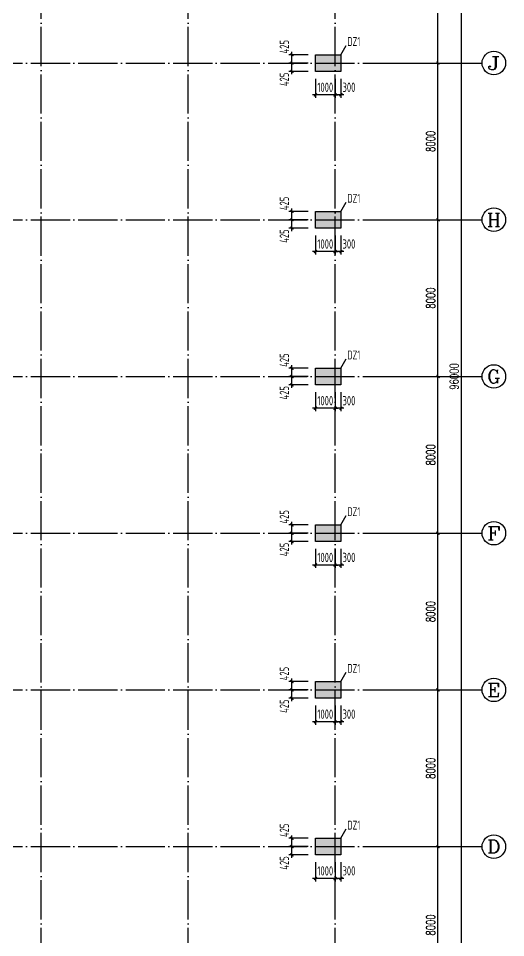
# Model space of a CAD drawing. Extents: x 14475413 to 15955882, y -732572 to -282951.
# Drawn here: x 14951962 to 14976816, y -557380 to -510457 of the extents above; entities that cross this region are included whole.
import ezdxf
from ezdxf.enums import TextEntityAlignment as Align

# ---------------------------------------------------------------- set-up
doc = ezdxf.new("R2010")
doc.units = 0
doc.header["$LTSCALE"] = 1000
doc.header["$MEASUREMENT"] = 0
doc.linetypes.add('DOTE', pattern=[2.42, 2, -0.2, 0.02, -0.2])
for name, color, linetype in [('AXIS', 3, 'Continuous'), ('AXIS_TEXT', 7, 'Continuous'), ('COLU', 253, 'Continuous'), ('COLU_DIM', 3, 'Continuous'), ('COLU_HATCH', 251, 'Continuous'), ('DOTE', 1, 'DOTE'), ('STAIR', 2, 'Continuous')]:
    doc.layers.add(name, color=color, linetype=linetype)
doc.styles.add('_TCH_AXIS', font='COMPLEX', dxfattribs={"bigfont": 'GBCBIG'})
doc.styles.add('_TCH_DIM_T3', font='SIMPLEX', dxfattribs={"width": 0.705882, "bigfont": 'GBCBIG'})
doc.styles.add('COMPLEX', font='COMPLEX')
doc.styles.add('TSSD_Dimension', font='Tssdeng.shx', dxfattribs={"width": 0.7, "bigfont": 'hztxt.shx'})
doc.styles.add('TSSD_REIN', font='tssdeng.shx', dxfattribs={"width": 0.7, "bigfont": 'tssdchn.shx'})
doc.dimstyles.new('_TCH_ARCH&&150', dxfattribs={"dimtxt": 446.25, "dimasz": 150, "dimexe": 375, "dimexo": 450, "dimgap": 150, "dimtad": 1, "dimdec": 0, "dimzin": 0, "dimdsep": 46, "dimtxsty": '_TCH_DIM_T3', "dimblk": 'ARCHTICK', "dimcen": 0.09, "dimclrt": 7, "dimazin": 2, "dimtfac": 1, "dimtdec": 0, "dimtix": 1, "dimtmove": 2, "dimatfit": 3, "dimfxl": 0, "dimtolj": 1, "dimtzin": 0, "dimarcsym": 0})
doc.dimstyles.new('TSSD_150_150', dxfattribs={"dimtxt": 475, "dimasz": 150, "dimexe": 150, "dimexo": 375, "dimgap": 150, "dimtad": 1, "dimdec": 0, "dimzin": 0, "dimdsep": 46, "dimtxsty": 'TSSD_Dimension', "dimblk": 'ARCHTICK', "dimcen": 0, "dimdle": 150, "dimclrt": 7, "dimadec": 0, "dimazin": 0, "dimtfac": 1, "dimtdec": 0, "dimtix": 1, "dimtmove": 2, "dimatfit": 3, "dimfxl": 0, "dimtolj": 1, "dimtzin": 0, "dimarcsym": 0})

# ---------------------------------------------------------------- blocks, each defined once
blk = doc.blocks.new('_ArchTick')
at = {"color": 0, "linetype": 'ByBlock', "const_width": 0.4}
blk.add_lwpolyline([(-0.5, -0.5), (0.5, 0.5)], dxfattribs=at)
blk = doc.blocks.new('*D111')
at = {"layer": 'COLU_DIM', "color": 0, "lineweight": -2, "ltscale": 0.5}
for p, q in [((14968116, -513536), (14968116, -514511)), ((14968416, -513536), (14968416, -514511)), ((14968566, -514361), (14967966, -514361))]:
    blk.add_line(p, q, dxfattribs=at)
at = {"layer": 'Defpoints', "color": 0, "ltscale": 0.5}
for p in [(14968116, -513161), (14968416, -513161), (14968116, -514361)]:
    blk.add_point(p, dxfattribs=at)
at = {"layer": 'COLU_DIM', "color": 0, "lineweight": -2, "ltscale": 0.5, "xscale": 150, "yscale": 150, "zscale": 150, "rotation": 180}
blk.add_blockref('_ArchTick', (14968116, -514361), dxfattribs=at)
at = {"layer": 'COLU_DIM', "color": 0, "lineweight": -2, "ltscale": 0.5, "xscale": 150, "yscale": 150, "zscale": 150}
blk.add_blockref('_ArchTick', (14968416, -514361), dxfattribs=at)
at = {"layer": 'COLU_DIM', "color": 7, "ltscale": 0.5, "insert": (14968824, -513973), "char_height": 475, "attachment_point": 5, "style": 'TSSD_Dimension'}
blk.add_mtext('\\A1;300', dxfattribs=at)
blk = doc.blocks.new('*D112')
at = {"layer": 'COLU_DIM', "color": 0, "lineweight": -2, "ltscale": 0.5}
for p, q in [((14967116, -513536), (14967116, -514511)), ((14968116, -513536), (14968116, -514511)), ((14967116, -514361), (14966966, -514361)), ((14968116, -514361), (14967116, -514361)), ((14968116, -514361), (14968266, -514361))]:
    blk.add_line(p, q, dxfattribs=at)
at = {"layer": 'Defpoints', "color": 0, "ltscale": 0.5}
for p in [(14967116, -513161), (14968116, -513161), (14967116, -514361)]:
    blk.add_point(p, dxfattribs=at)
at = {"layer": 'COLU_DIM', "color": 0, "lineweight": -2, "ltscale": 0.5, "xscale": 150, "yscale": 150, "zscale": 150}
blk.add_blockref('_ArchTick', (14967116, -514361), dxfattribs=at)
at = {"layer": 'COLU_DIM', "color": 0, "lineweight": -2, "ltscale": 0.5, "xscale": 150, "yscale": 150, "zscale": 150, "rotation": 180}
blk.add_blockref('_ArchTick', (14968116, -514361), dxfattribs=at)
at = {"layer": 'COLU_DIM', "color": 7, "ltscale": 0.5, "insert": (14967616, -513973), "char_height": 475, "attachment_point": 5, "style": 'TSSD_Dimension'}
blk.add_mtext('\\A1;1000', dxfattribs=at)
blk = doc.blocks.new('*D113')
at = {"layer": 'COLU_DIM', "color": 0, "lineweight": -2, "ltscale": 0.5}
for p, q in [((14966741, -512736), (14965766, -512736)), ((14965916, -513311), (14965916, -512586)), ((14966741, -513161), (14965766, -513161))]:
    blk.add_line(p, q, dxfattribs=at)
at = {"layer": 'Defpoints', "color": 0, "ltscale": 0.5}
for p in [(14965916, -512736), (14967116, -512736), (14967116, -513161)]:
    blk.add_point(p, dxfattribs=at)
at = {"layer": 'COLU_DIM', "color": 0, "lineweight": -2, "ltscale": 0.5, "xscale": 150, "yscale": 150, "zscale": 150}
for p, rotation in [((14965916, -512736), 90), ((14965916, -513161), 270)]:
    blk.add_blockref('_ArchTick', p, dxfattribs=dict(at, rotation=rotation))
at = {"layer": 'COLU_DIM', "color": 7, "ltscale": 0.5, "insert": (14965528, -513569), "char_height": 475, "attachment_point": 5, "rotation": 90, "style": 'TSSD_Dimension'}
blk.add_mtext('\\A1;425', dxfattribs=at)
blk = doc.blocks.new('*D114')
at = {"layer": 'COLU_DIM', "color": 0, "lineweight": -2, "ltscale": 0.5}
for p, q in [((14966741, -512311), (14965766, -512311)), ((14965916, -512886), (14965916, -512161)), ((14966741, -512736), (14965766, -512736))]:
    blk.add_line(p, q, dxfattribs=at)
at = {"layer": 'Defpoints', "color": 0, "ltscale": 0.5}
for p in [(14965916, -512311), (14967116, -512311), (14967116, -512736)]:
    blk.add_point(p, dxfattribs=at)
at = {"layer": 'COLU_DIM', "color": 0, "lineweight": -2, "ltscale": 0.5, "xscale": 150, "yscale": 150, "zscale": 150}
for p, rotation in [((14965916, -512311), 90), ((14965916, -512736), 270)]:
    blk.add_blockref('_ArchTick', p, dxfattribs=dict(at, rotation=rotation))
at = {"layer": 'COLU_DIM', "color": 7, "ltscale": 0.5, "insert": (14965528, -511902), "char_height": 475, "attachment_point": 5, "rotation": 90, "style": 'TSSD_Dimension'}
blk.add_mtext('\\A1;425', dxfattribs=at)
blk = doc.blocks.new('*D123')
at = {"layer": 'COLU_DIM', "color": 0, "lineweight": -2, "ltscale": 0.5}
for p, q in [((14968116, -521536), (14968116, -522511)), ((14968416, -521536), (14968416, -522511)), ((14968566, -522361), (14967966, -522361))]:
    blk.add_line(p, q, dxfattribs=at)
at = {"layer": 'Defpoints', "color": 0, "ltscale": 0.5}
for p in [(14968116, -521161), (14968416, -521161), (14968116, -522361)]:
    blk.add_point(p, dxfattribs=at)
at = {"layer": 'COLU_DIM', "color": 0, "lineweight": -2, "ltscale": 0.5, "xscale": 150, "yscale": 150, "zscale": 150, "rotation": 180}
blk.add_blockref('_ArchTick', (14968116, -522361), dxfattribs=at)
at = {"layer": 'COLU_DIM', "color": 0, "lineweight": -2, "ltscale": 0.5, "xscale": 150, "yscale": 150, "zscale": 150}
blk.add_blockref('_ArchTick', (14968416, -522361), dxfattribs=at)
at = {"layer": 'COLU_DIM', "color": 7, "ltscale": 0.5, "insert": (14968824, -521973), "char_height": 475, "attachment_point": 5, "style": 'TSSD_Dimension'}
blk.add_mtext('\\A1;300', dxfattribs=at)
blk = doc.blocks.new('*D124')
at = {"layer": 'COLU_DIM', "color": 0, "lineweight": -2, "ltscale": 0.5}
for p, q in [((14967116, -521536), (14967116, -522511)), ((14968116, -521536), (14968116, -522511)), ((14967116, -522361), (14966966, -522361)), ((14968116, -522361), (14967116, -522361)), ((14968116, -522361), (14968266, -522361))]:
    blk.add_line(p, q, dxfattribs=at)
at = {"layer": 'Defpoints', "color": 0, "ltscale": 0.5}
for p in [(14967116, -521161), (14968116, -521161), (14967116, -522361)]:
    blk.add_point(p, dxfattribs=at)
at = {"layer": 'COLU_DIM', "color": 0, "lineweight": -2, "ltscale": 0.5, "xscale": 150, "yscale": 150, "zscale": 150}
blk.add_blockref('_ArchTick', (14967116, -522361), dxfattribs=at)
at = {"layer": 'COLU_DIM', "color": 0, "lineweight": -2, "ltscale": 0.5, "xscale": 150, "yscale": 150, "zscale": 150, "rotation": 180}
blk.add_blockref('_ArchTick', (14968116, -522361), dxfattribs=at)
at = {"layer": 'COLU_DIM', "color": 7, "ltscale": 0.5, "insert": (14967616, -521973), "char_height": 475, "attachment_point": 5, "style": 'TSSD_Dimension'}
blk.add_mtext('\\A1;1000', dxfattribs=at)
blk = doc.blocks.new('*D125')
at = {"layer": 'COLU_DIM', "color": 0, "lineweight": -2, "ltscale": 0.5}
for p, q in [((14966741, -520736), (14965766, -520736)), ((14965916, -521311), (14965916, -520586)), ((14966741, -521161), (14965766, -521161))]:
    blk.add_line(p, q, dxfattribs=at)
at = {"layer": 'Defpoints', "color": 0, "ltscale": 0.5}
for p in [(14965916, -520736), (14967116, -520736), (14967116, -521161)]:
    blk.add_point(p, dxfattribs=at)
at = {"layer": 'COLU_DIM', "color": 0, "lineweight": -2, "ltscale": 0.5, "xscale": 150, "yscale": 150, "zscale": 150}
for p, rotation in [((14965916, -520736), 90), ((14965916, -521161), 270)]:
    blk.add_blockref('_ArchTick', p, dxfattribs=dict(at, rotation=rotation))
at = {"layer": 'COLU_DIM', "color": 7, "ltscale": 0.5, "insert": (14965528, -521569), "char_height": 475, "attachment_point": 5, "rotation": 90, "style": 'TSSD_Dimension'}
blk.add_mtext('\\A1;425', dxfattribs=at)
blk = doc.blocks.new('*D126')
at = {"layer": 'COLU_DIM', "color": 0, "lineweight": -2, "ltscale": 0.5}
for p, q in [((14966741, -520311), (14965766, -520311)), ((14965916, -520886), (14965916, -520161)), ((14966741, -520736), (14965766, -520736))]:
    blk.add_line(p, q, dxfattribs=at)
at = {"layer": 'Defpoints', "color": 0, "ltscale": 0.5}
for p in [(14965916, -520311), (14967116, -520311), (14967116, -520736)]:
    blk.add_point(p, dxfattribs=at)
at = {"layer": 'COLU_DIM', "color": 0, "lineweight": -2, "ltscale": 0.5, "xscale": 150, "yscale": 150, "zscale": 150}
for p, rotation in [((14965916, -520311), 90), ((14965916, -520736), 270)]:
    blk.add_blockref('_ArchTick', p, dxfattribs=dict(at, rotation=rotation))
at = {"layer": 'COLU_DIM', "color": 7, "ltscale": 0.5, "insert": (14965528, -519902), "char_height": 475, "attachment_point": 5, "rotation": 90, "style": 'TSSD_Dimension'}
blk.add_mtext('\\A1;425', dxfattribs=at)
blk = doc.blocks.new('*D135')
at = {"layer": 'COLU_DIM', "color": 0, "lineweight": -2, "ltscale": 0.5}
for p, q in [((14968116, -529536), (14968116, -530511)), ((14968416, -529536), (14968416, -530511)), ((14968566, -530361), (14967966, -530361))]:
    blk.add_line(p, q, dxfattribs=at)
at = {"layer": 'Defpoints', "color": 0, "ltscale": 0.5}
for p in [(14968116, -529161), (14968416, -529161), (14968116, -530361)]:
    blk.add_point(p, dxfattribs=at)
at = {"layer": 'COLU_DIM', "color": 0, "lineweight": -2, "ltscale": 0.5, "xscale": 150, "yscale": 150, "zscale": 150, "rotation": 180}
blk.add_blockref('_ArchTick', (14968116, -530361), dxfattribs=at)
at = {"layer": 'COLU_DIM', "color": 0, "lineweight": -2, "ltscale": 0.5, "xscale": 150, "yscale": 150, "zscale": 150}
blk.add_blockref('_ArchTick', (14968416, -530361), dxfattribs=at)
at = {"layer": 'COLU_DIM', "color": 7, "ltscale": 0.5, "insert": (14968824, -529973), "char_height": 475, "attachment_point": 5, "style": 'TSSD_Dimension'}
blk.add_mtext('\\A1;300', dxfattribs=at)
blk = doc.blocks.new('*D136')
at = {"layer": 'COLU_DIM', "color": 0, "lineweight": -2, "ltscale": 0.5}
for p, q in [((14967116, -529536), (14967116, -530511)), ((14968116, -529536), (14968116, -530511)), ((14967116, -530361), (14966966, -530361)), ((14968116, -530361), (14967116, -530361)), ((14968116, -530361), (14968266, -530361))]:
    blk.add_line(p, q, dxfattribs=at)
at = {"layer": 'Defpoints', "color": 0, "ltscale": 0.5}
for p in [(14967116, -529161), (14968116, -529161), (14967116, -530361)]:
    blk.add_point(p, dxfattribs=at)
at = {"layer": 'COLU_DIM', "color": 0, "lineweight": -2, "ltscale": 0.5, "xscale": 150, "yscale": 150, "zscale": 150}
blk.add_blockref('_ArchTick', (14967116, -530361), dxfattribs=at)
at = {"layer": 'COLU_DIM', "color": 0, "lineweight": -2, "ltscale": 0.5, "xscale": 150, "yscale": 150, "zscale": 150, "rotation": 180}
blk.add_blockref('_ArchTick', (14968116, -530361), dxfattribs=at)
at = {"layer": 'COLU_DIM', "color": 7, "ltscale": 0.5, "insert": (14967616, -529973), "char_height": 475, "attachment_point": 5, "style": 'TSSD_Dimension'}
blk.add_mtext('\\A1;1000', dxfattribs=at)
blk = doc.blocks.new('*D137')
at = {"layer": 'COLU_DIM', "color": 0, "lineweight": -2, "ltscale": 0.5}
for p, q in [((14966741, -528736), (14965766, -528736)), ((14965916, -529311), (14965916, -528586)), ((14966741, -529161), (14965766, -529161))]:
    blk.add_line(p, q, dxfattribs=at)
at = {"layer": 'Defpoints', "color": 0, "ltscale": 0.5}
for p in [(14965916, -528736), (14967116, -528736), (14967116, -529161)]:
    blk.add_point(p, dxfattribs=at)
at = {"layer": 'COLU_DIM', "color": 0, "lineweight": -2, "ltscale": 0.5, "xscale": 150, "yscale": 150, "zscale": 150}
for p, rotation in [((14965916, -528736), 90), ((14965916, -529161), 270)]:
    blk.add_blockref('_ArchTick', p, dxfattribs=dict(at, rotation=rotation))
at = {"layer": 'COLU_DIM', "color": 7, "ltscale": 0.5, "insert": (14965528, -529569), "char_height": 475, "attachment_point": 5, "rotation": 90, "style": 'TSSD_Dimension'}
blk.add_mtext('\\A1;425', dxfattribs=at)
blk = doc.blocks.new('*D138')
at = {"layer": 'COLU_DIM', "color": 0, "lineweight": -2, "ltscale": 0.5}
for p, q in [((14966741, -528311), (14965766, -528311)), ((14965916, -528886), (14965916, -528161)), ((14966741, -528736), (14965766, -528736))]:
    blk.add_line(p, q, dxfattribs=at)
at = {"layer": 'Defpoints', "color": 0, "ltscale": 0.5}
for p in [(14965916, -528311), (14967116, -528311), (14967116, -528736)]:
    blk.add_point(p, dxfattribs=at)
at = {"layer": 'COLU_DIM', "color": 0, "lineweight": -2, "ltscale": 0.5, "xscale": 150, "yscale": 150, "zscale": 150}
for p, rotation in [((14965916, -528311), 90), ((14965916, -528736), 270)]:
    blk.add_blockref('_ArchTick', p, dxfattribs=dict(at, rotation=rotation))
at = {"layer": 'COLU_DIM', "color": 7, "ltscale": 0.5, "insert": (14965528, -527902), "char_height": 475, "attachment_point": 5, "rotation": 90, "style": 'TSSD_Dimension'}
blk.add_mtext('\\A1;425', dxfattribs=at)
blk = doc.blocks.new('*D147')
at = {"layer": 'COLU_DIM', "color": 0, "lineweight": -2, "ltscale": 0.5}
for p, q in [((14968116, -537536), (14968116, -538511)), ((14968416, -537536), (14968416, -538511)), ((14968566, -538361), (14967966, -538361))]:
    blk.add_line(p, q, dxfattribs=at)
at = {"layer": 'Defpoints', "color": 0, "ltscale": 0.5}
for p in [(14968116, -537161), (14968416, -537161), (14968116, -538361)]:
    blk.add_point(p, dxfattribs=at)
at = {"layer": 'COLU_DIM', "color": 0, "lineweight": -2, "ltscale": 0.5, "xscale": 150, "yscale": 150, "zscale": 150, "rotation": 180}
blk.add_blockref('_ArchTick', (14968116, -538361), dxfattribs=at)
at = {"layer": 'COLU_DIM', "color": 0, "lineweight": -2, "ltscale": 0.5, "xscale": 150, "yscale": 150, "zscale": 150}
blk.add_blockref('_ArchTick', (14968416, -538361), dxfattribs=at)
at = {"layer": 'COLU_DIM', "color": 7, "ltscale": 0.5, "insert": (14968824, -537973), "char_height": 475, "attachment_point": 5, "style": 'TSSD_Dimension'}
blk.add_mtext('\\A1;300', dxfattribs=at)
blk = doc.blocks.new('*D148')
at = {"layer": 'COLU_DIM', "color": 0, "lineweight": -2, "ltscale": 0.5}
for p, q in [((14967116, -537536), (14967116, -538511)), ((14968116, -537536), (14968116, -538511)), ((14967116, -538361), (14966966, -538361)), ((14968116, -538361), (14967116, -538361)), ((14968116, -538361), (14968266, -538361))]:
    blk.add_line(p, q, dxfattribs=at)
at = {"layer": 'Defpoints', "color": 0, "ltscale": 0.5}
for p in [(14967116, -537161), (14968116, -537161), (14967116, -538361)]:
    blk.add_point(p, dxfattribs=at)
at = {"layer": 'COLU_DIM', "color": 0, "lineweight": -2, "ltscale": 0.5, "xscale": 150, "yscale": 150, "zscale": 150}
blk.add_blockref('_ArchTick', (14967116, -538361), dxfattribs=at)
at = {"layer": 'COLU_DIM', "color": 0, "lineweight": -2, "ltscale": 0.5, "xscale": 150, "yscale": 150, "zscale": 150, "rotation": 180}
blk.add_blockref('_ArchTick', (14968116, -538361), dxfattribs=at)
at = {"layer": 'COLU_DIM', "color": 7, "ltscale": 0.5, "insert": (14967616, -537973), "char_height": 475, "attachment_point": 5, "style": 'TSSD_Dimension'}
blk.add_mtext('\\A1;1000', dxfattribs=at)
blk = doc.blocks.new('*D149')
at = {"layer": 'COLU_DIM', "color": 0, "lineweight": -2, "ltscale": 0.5}
for p, q in [((14966741, -536736), (14965766, -536736)), ((14965916, -537311), (14965916, -536586)), ((14966741, -537161), (14965766, -537161))]:
    blk.add_line(p, q, dxfattribs=at)
at = {"layer": 'Defpoints', "color": 0, "ltscale": 0.5}
for p in [(14965916, -536736), (14967116, -536736), (14967116, -537161)]:
    blk.add_point(p, dxfattribs=at)
at = {"layer": 'COLU_DIM', "color": 0, "lineweight": -2, "ltscale": 0.5, "xscale": 150, "yscale": 150, "zscale": 150}
for p, rotation in [((14965916, -536736), 90), ((14965916, -537161), 270)]:
    blk.add_blockref('_ArchTick', p, dxfattribs=dict(at, rotation=rotation))
at = {"layer": 'COLU_DIM', "color": 7, "ltscale": 0.5, "insert": (14965528, -537569), "char_height": 475, "attachment_point": 5, "rotation": 90, "style": 'TSSD_Dimension'}
blk.add_mtext('\\A1;425', dxfattribs=at)
blk = doc.blocks.new('*D150')
at = {"layer": 'COLU_DIM', "color": 0, "lineweight": -2, "ltscale": 0.5}
for p, q in [((14966741, -536311), (14965766, -536311)), ((14965916, -536886), (14965916, -536161)), ((14966741, -536736), (14965766, -536736))]:
    blk.add_line(p, q, dxfattribs=at)
at = {"layer": 'Defpoints', "color": 0, "ltscale": 0.5}
for p in [(14965916, -536311), (14967116, -536311), (14967116, -536736)]:
    blk.add_point(p, dxfattribs=at)
at = {"layer": 'COLU_DIM', "color": 0, "lineweight": -2, "ltscale": 0.5, "xscale": 150, "yscale": 150, "zscale": 150}
for p, rotation in [((14965916, -536311), 90), ((14965916, -536736), 270)]:
    blk.add_blockref('_ArchTick', p, dxfattribs=dict(at, rotation=rotation))
at = {"layer": 'COLU_DIM', "color": 7, "ltscale": 0.5, "insert": (14965528, -535902), "char_height": 475, "attachment_point": 5, "rotation": 90, "style": 'TSSD_Dimension'}
blk.add_mtext('\\A1;425', dxfattribs=at)
blk = doc.blocks.new('*D159')
at = {"layer": 'COLU_DIM', "color": 0, "lineweight": -2, "ltscale": 0.5}
for p, q in [((14968116, -545536), (14968116, -546511)), ((14968416, -545536), (14968416, -546511)), ((14968566, -546361), (14967966, -546361))]:
    blk.add_line(p, q, dxfattribs=at)
at = {"layer": 'Defpoints', "color": 0, "ltscale": 0.5}
for p in [(14968116, -545161), (14968416, -545161), (14968116, -546361)]:
    blk.add_point(p, dxfattribs=at)
at = {"layer": 'COLU_DIM', "color": 0, "lineweight": -2, "ltscale": 0.5, "xscale": 150, "yscale": 150, "zscale": 150, "rotation": 180}
blk.add_blockref('_ArchTick', (14968116, -546361), dxfattribs=at)
at = {"layer": 'COLU_DIM', "color": 0, "lineweight": -2, "ltscale": 0.5, "xscale": 150, "yscale": 150, "zscale": 150}
blk.add_blockref('_ArchTick', (14968416, -546361), dxfattribs=at)
at = {"layer": 'COLU_DIM', "color": 7, "ltscale": 0.5, "insert": (14968824, -545973), "char_height": 475, "attachment_point": 5, "style": 'TSSD_Dimension'}
blk.add_mtext('\\A1;300', dxfattribs=at)
blk = doc.blocks.new('*D160')
at = {"layer": 'COLU_DIM', "color": 0, "lineweight": -2, "ltscale": 0.5}
for p, q in [((14967116, -545536), (14967116, -546511)), ((14968116, -545536), (14968116, -546511)), ((14967116, -546361), (14966966, -546361)), ((14968116, -546361), (14967116, -546361)), ((14968116, -546361), (14968266, -546361))]:
    blk.add_line(p, q, dxfattribs=at)
at = {"layer": 'Defpoints', "color": 0, "ltscale": 0.5}
for p in [(14967116, -545161), (14968116, -545161), (14967116, -546361)]:
    blk.add_point(p, dxfattribs=at)
at = {"layer": 'COLU_DIM', "color": 0, "lineweight": -2, "ltscale": 0.5, "xscale": 150, "yscale": 150, "zscale": 150}
blk.add_blockref('_ArchTick', (14967116, -546361), dxfattribs=at)
at = {"layer": 'COLU_DIM', "color": 0, "lineweight": -2, "ltscale": 0.5, "xscale": 150, "yscale": 150, "zscale": 150, "rotation": 180}
blk.add_blockref('_ArchTick', (14968116, -546361), dxfattribs=at)
at = {"layer": 'COLU_DIM', "color": 7, "ltscale": 0.5, "insert": (14967616, -545973), "char_height": 475, "attachment_point": 5, "style": 'TSSD_Dimension'}
blk.add_mtext('\\A1;1000', dxfattribs=at)
blk = doc.blocks.new('*D161')
at = {"layer": 'COLU_DIM', "color": 0, "lineweight": -2, "ltscale": 0.5}
for p, q in [((14966741, -544736), (14965766, -544736)), ((14965916, -545311), (14965916, -544586)), ((14966741, -545161), (14965766, -545161))]:
    blk.add_line(p, q, dxfattribs=at)
at = {"layer": 'Defpoints', "color": 0, "ltscale": 0.5}
for p in [(14965916, -544736), (14967116, -544736), (14967116, -545161)]:
    blk.add_point(p, dxfattribs=at)
at = {"layer": 'COLU_DIM', "color": 0, "lineweight": -2, "ltscale": 0.5, "xscale": 150, "yscale": 150, "zscale": 150}
for p, rotation in [((14965916, -544736), 90), ((14965916, -545161), 270)]:
    blk.add_blockref('_ArchTick', p, dxfattribs=dict(at, rotation=rotation))
at = {"layer": 'COLU_DIM', "color": 7, "ltscale": 0.5, "insert": (14965528, -545569), "char_height": 475, "attachment_point": 5, "rotation": 90, "style": 'TSSD_Dimension'}
blk.add_mtext('\\A1;425', dxfattribs=at)
blk = doc.blocks.new('*D162')
at = {"layer": 'COLU_DIM', "color": 0, "lineweight": -2, "ltscale": 0.5}
for p, q in [((14966741, -544311), (14965766, -544311)), ((14965916, -544886), (14965916, -544161)), ((14966741, -544736), (14965766, -544736))]:
    blk.add_line(p, q, dxfattribs=at)
at = {"layer": 'Defpoints', "color": 0, "ltscale": 0.5}
for p in [(14965916, -544311), (14967116, -544311), (14967116, -544736)]:
    blk.add_point(p, dxfattribs=at)
at = {"layer": 'COLU_DIM', "color": 0, "lineweight": -2, "ltscale": 0.5, "xscale": 150, "yscale": 150, "zscale": 150}
for p, rotation in [((14965916, -544311), 90), ((14965916, -544736), 270)]:
    blk.add_blockref('_ArchTick', p, dxfattribs=dict(at, rotation=rotation))
at = {"layer": 'COLU_DIM', "color": 7, "ltscale": 0.5, "insert": (14965528, -543902), "char_height": 475, "attachment_point": 5, "rotation": 90, "style": 'TSSD_Dimension'}
blk.add_mtext('\\A1;425', dxfattribs=at)
blk = doc.blocks.new('*D171')
at = {"layer": 'COLU_DIM', "color": 0, "lineweight": -2, "ltscale": 0.5}
for p, q in [((14968116, -553536), (14968116, -554511)), ((14968416, -553536), (14968416, -554511)), ((14968566, -554361), (14967966, -554361))]:
    blk.add_line(p, q, dxfattribs=at)
at = {"layer": 'Defpoints', "color": 0, "ltscale": 0.5}
for p in [(14968116, -553161), (14968416, -553161), (14968116, -554361)]:
    blk.add_point(p, dxfattribs=at)
at = {"layer": 'COLU_DIM', "color": 0, "lineweight": -2, "ltscale": 0.5, "xscale": 150, "yscale": 150, "zscale": 150, "rotation": 180}
blk.add_blockref('_ArchTick', (14968116, -554361), dxfattribs=at)
at = {"layer": 'COLU_DIM', "color": 0, "lineweight": -2, "ltscale": 0.5, "xscale": 150, "yscale": 150, "zscale": 150}
blk.add_blockref('_ArchTick', (14968416, -554361), dxfattribs=at)
at = {"layer": 'COLU_DIM', "color": 7, "ltscale": 0.5, "insert": (14968824, -553973), "char_height": 475, "attachment_point": 5, "style": 'TSSD_Dimension'}
blk.add_mtext('\\A1;300', dxfattribs=at)
blk = doc.blocks.new('*D172')
at = {"layer": 'COLU_DIM', "color": 0, "lineweight": -2, "ltscale": 0.5}
for p, q in [((14967116, -553536), (14967116, -554511)), ((14968116, -553536), (14968116, -554511)), ((14967116, -554361), (14966966, -554361)), ((14968116, -554361), (14967116, -554361)), ((14968116, -554361), (14968266, -554361))]:
    blk.add_line(p, q, dxfattribs=at)
at = {"layer": 'Defpoints', "color": 0, "ltscale": 0.5}
for p in [(14967116, -553161), (14968116, -553161), (14967116, -554361)]:
    blk.add_point(p, dxfattribs=at)
at = {"layer": 'COLU_DIM', "color": 0, "lineweight": -2, "ltscale": 0.5, "xscale": 150, "yscale": 150, "zscale": 150}
blk.add_blockref('_ArchTick', (14967116, -554361), dxfattribs=at)
at = {"layer": 'COLU_DIM', "color": 0, "lineweight": -2, "ltscale": 0.5, "xscale": 150, "yscale": 150, "zscale": 150, "rotation": 180}
blk.add_blockref('_ArchTick', (14968116, -554361), dxfattribs=at)
at = {"layer": 'COLU_DIM', "color": 7, "ltscale": 0.5, "insert": (14967616, -553973), "char_height": 475, "attachment_point": 5, "style": 'TSSD_Dimension'}
blk.add_mtext('\\A1;1000', dxfattribs=at)
blk = doc.blocks.new('*D173')
at = {"layer": 'COLU_DIM', "color": 0, "lineweight": -2, "ltscale": 0.5}
for p, q in [((14966741, -552736), (14965766, -552736)), ((14965916, -553311), (14965916, -552586)), ((14966741, -553161), (14965766, -553161))]:
    blk.add_line(p, q, dxfattribs=at)
at = {"layer": 'Defpoints', "color": 0, "ltscale": 0.5}
for p in [(14965916, -552736), (14967116, -552736), (14967116, -553161)]:
    blk.add_point(p, dxfattribs=at)
at = {"layer": 'COLU_DIM', "color": 0, "lineweight": -2, "ltscale": 0.5, "xscale": 150, "yscale": 150, "zscale": 150}
for p, rotation in [((14965916, -552736), 90), ((14965916, -553161), 270)]:
    blk.add_blockref('_ArchTick', p, dxfattribs=dict(at, rotation=rotation))
at = {"layer": 'COLU_DIM', "color": 7, "ltscale": 0.5, "insert": (14965528, -553569), "char_height": 475, "attachment_point": 5, "rotation": 90, "style": 'TSSD_Dimension'}
blk.add_mtext('\\A1;425', dxfattribs=at)
blk = doc.blocks.new('*D174')
at = {"layer": 'COLU_DIM', "color": 0, "lineweight": -2, "ltscale": 0.5}
for p, q in [((14965916, -552886), (14965916, -552161)), ((14966741, -552311), (14965766, -552311)), ((14966741, -552736), (14965766, -552736))]:
    blk.add_line(p, q, dxfattribs=at)
at = {"layer": 'Defpoints', "color": 0, "ltscale": 0.5}
for p in [(14965916, -552311), (14967116, -552311), (14967116, -552736)]:
    blk.add_point(p, dxfattribs=at)
at = {"layer": 'COLU_DIM', "color": 0, "lineweight": -2, "ltscale": 0.5, "xscale": 150, "yscale": 150, "zscale": 150}
for p, rotation in [((14965916, -552311), 90), ((14965916, -552736), 270)]:
    blk.add_blockref('_ArchTick', p, dxfattribs=dict(at, rotation=rotation))
at = {"layer": 'COLU_DIM', "color": 7, "ltscale": 0.5, "insert": (14965528, -551902), "char_height": 475, "attachment_point": 5, "rotation": 90, "style": 'TSSD_Dimension'}
blk.add_mtext('\\A1;425', dxfattribs=at)
blk = doc.blocks.new('2Q32321321')
at = {"layer": 'COLU'}
for points in [[(14967116, -513161), (14967116, -512311), (14968416, -512311), (14968416, -513161)], [(14967116, -521161), (14967116, -520311), (14968416, -520311), (14968416, -521161)], [(14967116, -529161), (14967116, -528311), (14968416, -528311), (14968416, -529161)], [(14967116, -537161), (14967116, -536311), (14968416, -536311), (14968416, -537161)], [(14967116, -545161), (14967116, -544311), (14968416, -544311), (14968416, -545161)], [(14967116, -553161), (14967116, -552311), (14968416, -552311), (14968416, -553161)]]:
    blk.add_lwpolyline(points, close=True, dxfattribs=at)
blk = doc.blocks.new('_AXISO')
blk.add_circle((0, 0), 0.5)
at = {"layer": 'AXIS_TEXT', "style": 'COMPLEX', "width": 1.041667}
blk.add_attdef('A', text='', height=0.56, dxfattribs=at).set_placement((-0.25, -0.28), (0.25, -0.28), align=Align.FIT)
blk = doc.blocks.new('*D1345')
at = {"layer": 'AXIS', "color": 0, "lineweight": -2}
for p, q in [((14970066, -480736), (14974941, -480736)), ((14974566, -576736), (14974566, -480736)), ((14970066, -576736), (14974941, -576736))]:
    blk.add_line(p, q, dxfattribs=at)
at = {"layer": 'Defpoints', "color": 0}
for p in [(14969616, -480736), (14974566, -480736), (14969616, -576736)]:
    blk.add_point(p, dxfattribs=at)
at = {"layer": 'AXIS', "color": 0, "lineweight": -2, "xscale": 150, "yscale": 150, "zscale": 150}
for p, rotation in [((14974566, -480736), 90), ((14974566, -576736), 270)]:
    blk.add_blockref('_ArchTick', p, dxfattribs=dict(at, rotation=rotation))
at = {"layer": 'AXIS', "color": 7, "insert": (14974193, -528736), "char_height": 446.2, "attachment_point": 5, "rotation": 90, "style": '_TCH_DIM_T3'}
blk.add_mtext('\\A1;96000', dxfattribs=at)
blk = doc.blocks.new('*D1348')
at = {"layer": 'AXIS', "color": 0, "lineweight": -2}
for p, q in [((14970066, -552736), (14973741, -552736)), ((14973366, -560736), (14973366, -552736)), ((14970066, -560736), (14973741, -560736))]:
    blk.add_line(p, q, dxfattribs=at)
at = {"layer": 'Defpoints', "color": 0}
for p in [(14969616, -552736), (14973366, -552736), (14969616, -560736)]:
    blk.add_point(p, dxfattribs=at)
at = {"layer": 'AXIS', "color": 0, "lineweight": -2, "xscale": 150, "yscale": 150, "zscale": 150}
for p, rotation in [((14973366, -552736), 90), ((14973366, -560736), 270)]:
    blk.add_blockref('_ArchTick', p, dxfattribs=dict(at, rotation=rotation))
at = {"layer": 'AXIS', "color": 7, "insert": (14972993, -556736), "char_height": 446.2, "attachment_point": 5, "rotation": 90, "style": '_TCH_DIM_T3'}
blk.add_mtext('\\A1;8000', dxfattribs=at)
blk = doc.blocks.new('*D1349')
at = {"layer": 'AXIS', "color": 0, "lineweight": -2}
for p, q in [((14970066, -544736), (14973741, -544736)), ((14973366, -552736), (14973366, -544736)), ((14970066, -552736), (14973741, -552736))]:
    blk.add_line(p, q, dxfattribs=at)
at = {"layer": 'Defpoints', "color": 0}
for p in [(14969616, -544736), (14973366, -544736), (14969616, -552736)]:
    blk.add_point(p, dxfattribs=at)
at = {"layer": 'AXIS', "color": 0, "lineweight": -2, "xscale": 150, "yscale": 150, "zscale": 150}
for p, rotation in [((14973366, -544736), 90), ((14973366, -552736), 270)]:
    blk.add_blockref('_ArchTick', p, dxfattribs=dict(at, rotation=rotation))
at = {"layer": 'AXIS', "color": 7, "insert": (14972993, -548736), "char_height": 446.2, "attachment_point": 5, "rotation": 90, "style": '_TCH_DIM_T3'}
blk.add_mtext('\\A1;8000', dxfattribs=at)
blk = doc.blocks.new('*D1350')
at = {"layer": 'AXIS', "color": 0, "lineweight": -2}
for p, q in [((14970066, -536736), (14973741, -536736)), ((14973366, -544736), (14973366, -536736)), ((14970066, -544736), (14973741, -544736))]:
    blk.add_line(p, q, dxfattribs=at)
at = {"layer": 'Defpoints', "color": 0}
for p in [(14969616, -536736), (14973366, -536736), (14969616, -544736)]:
    blk.add_point(p, dxfattribs=at)
at = {"layer": 'AXIS', "color": 0, "lineweight": -2, "xscale": 150, "yscale": 150, "zscale": 150}
for p, rotation in [((14973366, -536736), 90), ((14973366, -544736), 270)]:
    blk.add_blockref('_ArchTick', p, dxfattribs=dict(at, rotation=rotation))
at = {"layer": 'AXIS', "color": 7, "insert": (14972993, -540736), "char_height": 446.2, "attachment_point": 5, "rotation": 90, "style": '_TCH_DIM_T3'}
blk.add_mtext('\\A1;8000', dxfattribs=at)
blk = doc.blocks.new('*D1351')
at = {"layer": 'AXIS', "color": 0, "lineweight": -2}
for p, q in [((14970066, -528736), (14973741, -528736)), ((14973366, -536736), (14973366, -528736)), ((14970066, -536736), (14973741, -536736))]:
    blk.add_line(p, q, dxfattribs=at)
at = {"layer": 'Defpoints', "color": 0}
for p in [(14969616, -528736), (14973366, -528736), (14969616, -536736)]:
    blk.add_point(p, dxfattribs=at)
at = {"layer": 'AXIS', "color": 0, "lineweight": -2, "xscale": 150, "yscale": 150, "zscale": 150}
for p, rotation in [((14973366, -528736), 90), ((14973366, -536736), 270)]:
    blk.add_blockref('_ArchTick', p, dxfattribs=dict(at, rotation=rotation))
at = {"layer": 'AXIS', "color": 7, "insert": (14972993, -532736), "char_height": 446.2, "attachment_point": 5, "rotation": 90, "style": '_TCH_DIM_T3'}
blk.add_mtext('\\A1;8000', dxfattribs=at)
blk = doc.blocks.new('*D1352')
at = {"layer": 'AXIS', "color": 0, "lineweight": -2}
for p, q in [((14970066, -520736), (14973741, -520736)), ((14973366, -528736), (14973366, -520736)), ((14970066, -528736), (14973741, -528736))]:
    blk.add_line(p, q, dxfattribs=at)
at = {"layer": 'Defpoints', "color": 0}
for p in [(14969616, -520736), (14973366, -520736), (14969616, -528736)]:
    blk.add_point(p, dxfattribs=at)
at = {"layer": 'AXIS', "color": 0, "lineweight": -2, "xscale": 150, "yscale": 150, "zscale": 150}
for p, rotation in [((14973366, -520736), 90), ((14973366, -528736), 270)]:
    blk.add_blockref('_ArchTick', p, dxfattribs=dict(at, rotation=rotation))
at = {"layer": 'AXIS', "color": 7, "insert": (14972993, -524736), "char_height": 446.2, "attachment_point": 5, "rotation": 90, "style": '_TCH_DIM_T3'}
blk.add_mtext('\\A1;8000', dxfattribs=at)
blk = doc.blocks.new('*D1353')
at = {"layer": 'AXIS', "color": 0, "lineweight": -2}
for p, q in [((14970066, -512736), (14973741, -512736)), ((14973366, -520736), (14973366, -512736)), ((14970066, -520736), (14973741, -520736))]:
    blk.add_line(p, q, dxfattribs=at)
at = {"layer": 'Defpoints', "color": 0}
for p in [(14969616, -512736), (14973366, -512736), (14969616, -520736)]:
    blk.add_point(p, dxfattribs=at)
at = {"layer": 'AXIS', "color": 0, "lineweight": -2, "xscale": 150, "yscale": 150, "zscale": 150}
for p, rotation in [((14973366, -512736), 90), ((14973366, -520736), 270)]:
    blk.add_blockref('_ArchTick', p, dxfattribs=dict(at, rotation=rotation))
at = {"layer": 'AXIS', "color": 7, "insert": (14972993, -516736), "char_height": 446.2, "attachment_point": 5, "rotation": 90, "style": '_TCH_DIM_T3'}
blk.add_mtext('\\A1;8000', dxfattribs=at)
blk = doc.blocks.new('*D1354')
at = {"layer": 'AXIS', "color": 0, "lineweight": -2}
for p, q in [((14970066, -504736), (14973741, -504736)), ((14973366, -512736), (14973366, -504736)), ((14970066, -512736), (14973741, -512736))]:
    blk.add_line(p, q, dxfattribs=at)
at = {"layer": 'Defpoints', "color": 0}
for p in [(14969616, -504736), (14973366, -504736), (14969616, -512736)]:
    blk.add_point(p, dxfattribs=at)
at = {"layer": 'AXIS', "color": 0, "lineweight": -2, "xscale": 150, "yscale": 150, "zscale": 150}
for p, rotation in [((14973366, -504736), 90), ((14973366, -512736), 270)]:
    blk.add_blockref('_ArchTick', p, dxfattribs=dict(at, rotation=rotation))
at = {"layer": 'AXIS', "color": 7, "insert": (14972993, -508736), "char_height": 446.2, "attachment_point": 5, "rotation": 90, "style": '_TCH_DIM_T3'}
blk.add_mtext('\\A1;8000', dxfattribs=at)

msp = doc.modelspace()

# ---------------------------------------------------------------- hatches: boundary and pattern name
at = {"layer": 'COLU_HATCH', "ltscale": 0.5}
for points in [[(14967115.7, -513160.7), (14967115.7, -512310.7), (14968415.7, -512310.7), (14968415.7, -513160.7)], [(14967115.7, -521160.7), (14967115.7, -520310.7), (14968415.7, -520310.7), (14968415.7, -521160.7)], [(14967115.7, -529160.7), (14967115.7, -528310.7), (14968415.7, -528310.7), (14968415.7, -529160.7)], [(14967115.7, -537160.7), (14967115.7, -536310.7), (14968415.7, -536310.7), (14968415.7, -537160.7)], [(14967115.7, -545160.7), (14967115.7, -544310.7), (14968415.7, -544310.7), (14968415.7, -545160.7)], [(14967115.7, -553160.7), (14967115.7, -552310.7), (14968415.7, -552310.7), (14968415.7, -553160.7)]]:
    msp.add_hatch(color=256, dxfattribs=at).paths.add_polyline_path(points)

# ---------------------------------------------------------------- linework, layer by layer
at = {"layer": 'AXIS'}
for p, q in [((14969615.7, -512735.7), (14975615.7, -512735.7)), ((14969615.7, -520735.7), (14975615.7, -520735.7)), ((14969615.7, -528735.7), (14975615.7, -528735.7)), ((14969615.7, -536735.7), (14975615.7, -536735.7)), ((14969615.7, -544735.7), (14975615.7, -544735.7)), ((14969615.7, -552735.7), (14975615.7, -552735.7))]:
    msp.add_line(p, q, dxfattribs=at)
at = {"layer": 'DOTE'}
for p, q in [((14953115.7, -578235.7), (14953115.7, -479235.7)), ((14960615.7, -578235.7), (14960615.7, -479235.7)), ((14968115.7, -578235.7), (14968115.7, -479235.7)), ((14906615.7, -512735.7), (14969615.7, -512735.7)), ((14906615.7, -520735.7), (14969615.7, -520735.7)), ((14906615.7, -528735.7), (14969615.7, -528735.7)), ((14906615.7, -536735.7), (14969615.7, -536735.7)), ((14906615.7, -544735.7), (14969615.7, -544735.7)), ((14906615.7, -552735.7), (14969615.7, -552735.7))]:
    msp.add_line(p, q, dxfattribs=at)
at = {"layer": 'STAIR'}
for p, q in [((14968415.7, -512310.7), (14968688.7, -511834.9)), ((14968415.7, -520310.7), (14968688.7, -519834.9)), ((14968415.7, -528310.7), (14968688.7, -527834.9)), ((14968415.7, -536310.7), (14968688.7, -535834.9)), ((14968415.7, -544310.7), (14968688.7, -543834.9)), ((14968415.7, -552310.7), (14968688.7, -551834.9))]:
    msp.add_line(p, q, dxfattribs=at)

# ---------------------------------------------------------------- block references
msp.add_blockref('2Q32321321', (0, 0))
at = {"layer": 'AXIS'}
ref = msp.add_blockref('_AXISO', (14976215.7, -512735.7), dxfattribs=dict(at, xscale=1200, yscale=1200, zscale=1200))
ref.add_attrib('A', 'J', dxfattribs={"layer": 'AXIS_TEXT', "ltscale": 0.5, "height": 678.8, "style": '_TCH_AXIS', "width": 1.909091}).set_placement((14975876.3, -513075.1), (14976555.1, -513075.1), align=Align.FIT)
ref = msp.add_blockref('_AXISO', (14976215.7, -520735.7), dxfattribs=dict(at, xscale=1200, yscale=1200, zscale=1200))
ref.add_attrib('A', 'H', dxfattribs={"layer": 'AXIS_TEXT', "ltscale": 0.5, "height": 678.8, "style": '_TCH_AXIS', "width": 1.05}).set_placement((14975876.3, -521075.1), (14976555.1, -521075.1), align=Align.FIT)
ref = msp.add_blockref('_AXISO', (14976215.7, -528735.7), dxfattribs=dict(at, xscale=1200, yscale=1200, zscale=1200))
ref.add_attrib('A', 'G', dxfattribs={"layer": 'AXIS_TEXT', "ltscale": 0.5, "height": 678.8, "style": '_TCH_AXIS', "width": 1.166667}).set_placement((14975876.3, -529075.1), (14976555.1, -529075.1), align=Align.FIT)
ref = msp.add_blockref('_AXISO', (14976215.7, -536735.7), dxfattribs=dict(at, xscale=1200, yscale=1200, zscale=1200))
ref.add_attrib('A', 'F', dxfattribs={"layer": 'AXIS_TEXT', "ltscale": 0.5, "height": 678.8, "style": '_TCH_AXIS', "width": 1.3125}).set_placement((14975876.3, -537075.1), (14976555.1, -537075.1), align=Align.FIT)
ref = msp.add_blockref('_AXISO', (14976215.7, -544735.7), dxfattribs=dict(at, xscale=1200, yscale=1200, zscale=1200))
ref.add_attrib('A', 'E', dxfattribs={"layer": 'AXIS_TEXT', "ltscale": 0.5, "height": 678.8, "style": '_TCH_AXIS', "width": 1.3125}).set_placement((14975876.3, -545075.1), (14976555.1, -545075.1), align=Align.FIT)
ref = msp.add_blockref('_AXISO', (14976215.7, -552735.7), dxfattribs=dict(at, xscale=1200, yscale=1200, zscale=1200))
ref.add_attrib('A', 'D', dxfattribs={"layer": 'AXIS_TEXT', "ltscale": 0.5, "height": 678.8, "style": '_TCH_AXIS', "width": 1.235294}).set_placement((14975876.3, -553075.1), (14976555.1, -553075.1), align=Align.FIT)

# ---------------------------------------------------------------- texts
at = {"layer": 'STAIR', "style": 'TSSD_REIN', "width": 0.7}
for p in [(14969404.4, -511864), (14969404.4, -519864), (14969404.4, -527864), (14969404.4, -535864), (14969404.4, -543864), (14969404.4, -551864)]:
    msp.add_text('DZ1', height=450, dxfattribs=at).set_placement(p, align=Align.RIGHT)

# ---------------------------------------------------------------- dimensions: what is measured, and where the dimension line sits
at = {"layer": 'AXIS'}
for p1, p2, distance, text, picture, middle in [((14969615.7, -576735.7), (14969615.7, -480735.7), -4950, '96000', '*D1345', (14974192.6, -528735.7)), ((14969615.7, -512735.7), (14969615.7, -504735.7), -3750, '8000', '*D1354', (14972992.6, -508735.7)), ((14969615.7, -520735.7), (14969615.7, -512735.7), -3750, '8000', '*D1353', (14972992.6, -516735.7)), ((14969615.7, -528735.7), (14969615.7, -520735.7), -3750, '8000', '*D1352', (14972992.6, -524735.7)), ((14969615.7, -536735.7), (14969615.7, -528735.7), -3750, '8000', '*D1351', (14972992.6, -532735.7)), ((14969615.7, -544735.7), (14969615.7, -536735.7), -3750, '8000', '*D1350', (14972992.6, -540735.7)), ((14969615.7, -552735.7), (14969615.7, -544735.7), -3750, '8000', '*D1349', (14972992.6, -548735.7)), ((14969615.7, -560735.7), (14969615.7, -552735.7), -3750, '8000', '*D1348', (14972992.6, -556735.7))]:
    dim = msp.add_aligned_dim(p1=p1, p2=p2, distance=distance, text=text, dimstyle='_TCH_ARCH&&150', dxfattribs=at)
    dim.commit()
    dim.dimension.update_dxf_attribs({"geometry": picture, "text_midpoint": middle})
at = {"layer": 'COLU_DIM', "ltscale": 0.5}
for base, p1, p2, angle, picture, middle in [((14965915.7, -512310.7), (14967115.7, -512735.7), (14967115.7, -512310.7), 90, '*D114', (14965528.2, -511902.1)), ((14965915.7, -512735.7), (14967115.7, -513160.7), (14967115.7, -512735.7), 90, '*D113', (14965528.2, -513569.3)), ((14968115.7, -514360.7), (14968415.7, -513160.7), (14968115.7, -513160.7), 180, '*D111', (14968824.3, -513973.2)), ((14965915.7, -520310.7), (14967115.7, -520735.7), (14967115.7, -520310.7), 90, '*D126', (14965528.2, -519902.1)), ((14965915.7, -520735.7), (14967115.7, -521160.7), (14967115.7, -520735.7), 90, '*D125', (14965528.2, -521569.3)), ((14968115.7, -522360.7), (14968415.7, -521160.7), (14968115.7, -521160.7), 180, '*D123', (14968824.3, -521973.2)), ((14965915.7, -528310.7), (14967115.7, -528735.7), (14967115.7, -528310.7), 90, '*D138', (14965528.2, -527902.1)), ((14965915.7, -528735.7), (14967115.7, -529160.7), (14967115.7, -528735.7), 90, '*D137', (14965528.2, -529569.3)), ((14968115.7, -530360.7), (14968415.7, -529160.7), (14968115.7, -529160.7), 180, '*D135', (14968824.3, -529973.2)), ((14965915.7, -536310.7), (14967115.7, -536735.7), (14967115.7, -536310.7), 90, '*D150', (14965528.2, -535902.1)), ((14965915.7, -536735.7), (14967115.7, -537160.7), (14967115.7, -536735.7), 90, '*D149', (14965528.2, -537569.3)), ((14968115.7, -538360.7), (14968415.7, -537160.7), (14968115.7, -537160.7), 180, '*D147', (14968824.3, -537973.2)), ((14965915.7, -544310.7), (14967115.7, -544735.7), (14967115.7, -544310.7), 90, '*D162', (14965528.2, -543902.1)), ((14965915.7, -544735.7), (14967115.7, -545160.7), (14967115.7, -544735.7), 90, '*D161', (14965528.2, -545569.3)), ((14968115.7, -546360.7), (14968415.7, -545160.7), (14968115.7, -545160.7), 180, '*D159', (14968824.3, -545973.2)), ((14965915.7, -552310.7), (14967115.7, -552735.7), (14967115.7, -552310.7), 90, '*D174', (14965528.2, -551902.1)), ((14965915.7, -552735.7), (14967115.7, -553160.7), (14967115.7, -552735.7), 90, '*D173', (14965528.2, -553569.3)), ((14968115.7, -554360.7), (14968415.7, -553160.7), (14968115.7, -553160.7), 180, '*D171', (14968824.3, -553973.2))]:
    dim = msp.add_linear_dim(base=base, p1=p1, p2=p2, angle=angle, dimstyle='TSSD_150_150', dxfattribs=at)
    dim.commit()
    dim.dimension.update_dxf_attribs({"geometry": picture, "text_midpoint": middle, "dimtype": 160})
for base, p1, p2, picture, middle in [((14967115.7, -514360.7), (14968115.7, -513160.7), (14967115.7, -513160.7), '*D112', (14967615.7, -513973.2)), ((14967115.7, -522360.7), (14968115.7, -521160.7), (14967115.7, -521160.7), '*D124', (14967615.7, -521973.2)), ((14967115.7, -530360.7), (14968115.7, -529160.7), (14967115.7, -529160.7), '*D136', (14967615.7, -529973.2)), ((14967115.7, -538360.7), (14968115.7, -537160.7), (14967115.7, -537160.7), '*D148', (14967615.7, -537973.2)), ((14967115.7, -546360.7), (14968115.7, -545160.7), (14967115.7, -545160.7), '*D160', (14967615.7, -545973.2)), ((14967115.7, -554360.7), (14968115.7, -553160.7), (14967115.7, -553160.7), '*D172', (14967615.7, -553973.2))]:
    dim = msp.add_linear_dim(base=base, p1=p1, p2=p2, angle=180, dimstyle='TSSD_150_150', dxfattribs=at)
    dim.commit()
    dim.dimension.update_dxf_attribs({"geometry": picture, "text_midpoint": middle})

doc.saveas('drawing.dxf')
